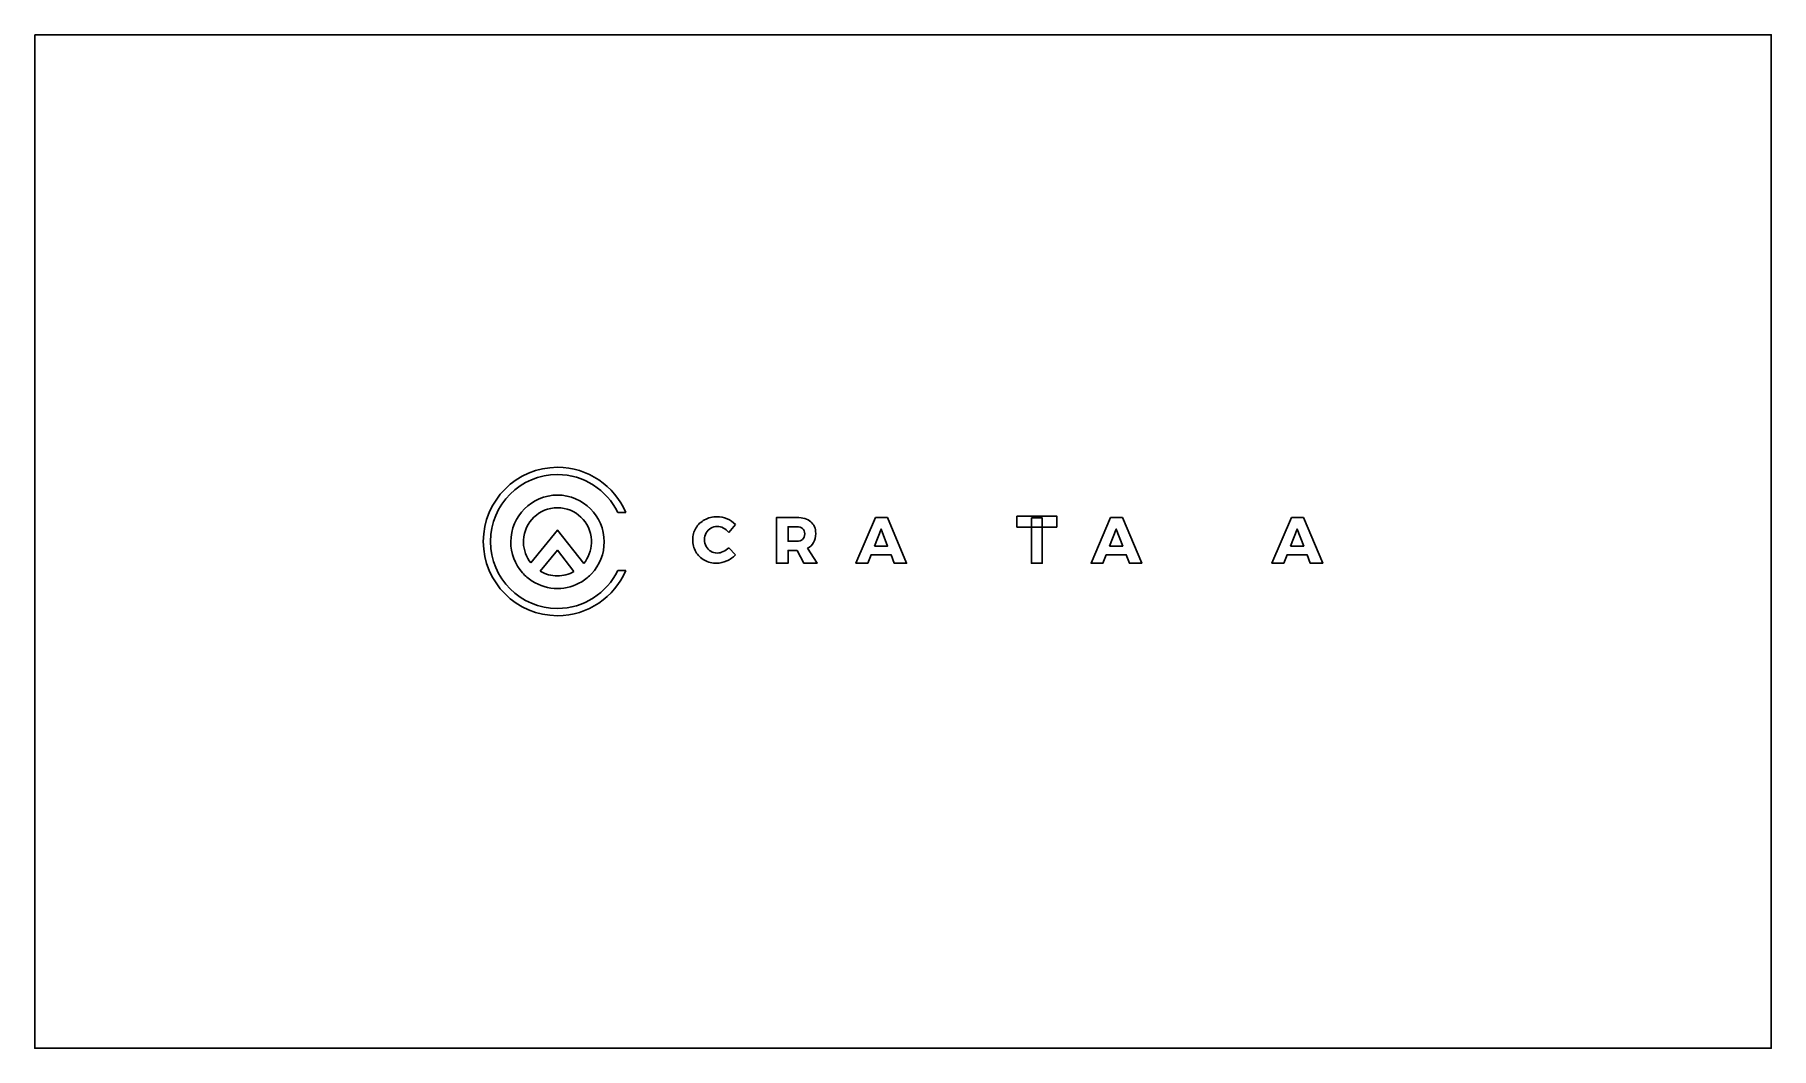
# Model space of a CAD drawing. Extents: x 0 to 720, y 0 to 420.
import ezdxf

# ---------------------------------------------------------------- set-up
doc = ezdxf.new("R2010")
doc.units = 0
doc.layers.get('0').update_dxf_attribs({"linetype": 'CONTINUOUS'})

msp = doc.modelspace()

# ---------------------------------------------------------------- linework, layer by layer
at = {"color": 7}
for points in [[(0, 420), (720, 420), (720, 0), (0, 0)], [(353.5425, 219.9075), (348.6, 219.9075), (340.455, 201), (345.3975, 201), (346.77, 204.48), (355.035, 204.48), (356.3775, 201), (361.5075, 201), (353.5425, 219.9075)], [(407.25, 220.5), (423.75, 220.5), (423.75, 216), (407.25, 216)], [(413.25, 219.75), (417.75, 219.75), (417.75, 201), (413.25, 201)], [(451.0425, 219.9075), (446.1, 219.9075), (437.95425, 201), (442.8975, 201), (444.27, 204.48), (452.535, 204.48), (453.8775, 201), (459.0075, 201), (451.0425, 219.9075)], [(526.0425, 219.9075), (521.1, 219.9075), (512.95425, 201), (517.8975, 201), (519.27, 204.48), (527.535, 204.48), (528.8775, 201), (534.0075, 201), (526.0425, 219.9075)], [(348.165, 208.1325), (350.925, 215.1225), (353.625, 208.1325), (348.165, 208.1325)], [(445.665, 208.1325), (448.42575, 215.1225), (451.12575, 208.1325), (445.665, 208.1325)], [(520.665, 208.1325), (523.42575, 215.1225), (526.12575, 208.1325), (520.665, 208.1325)]]:
    msp.add_lwpolyline(points, close=True, dxfattribs=at)
for points in [[(241.728, 222.0645), (245.02275, 222.0645)], [(290.51775, 217.083), (287.736, 213.7875)], [(315.96, 219.90825), (307.5075, 219.90825), (307.5075, 201), (312.3225, 201), (312.3225, 206.31), (316.1025, 206.31), (318.915, 201), (324.36, 201), (320.385, 207.2325), (320.385, 207.2325)], [(315.96, 210.0975), (312.3225, 210.0975), (312.3225, 216.12), (315.96, 216.12)], [(227.6175, 200.8575), (216.795, 214.74825), (205.6425, 201.14325)], [(209.595, 197.6925), (216.69, 206.34), (223.5675, 197.505)], [(287.736, 207.42), (290.544, 204.45375)], [(204.075, 195.2175), (204.0825, 195.21)], [(245.02275, 197.9355), (241.728, 197.9355)]]:
    msp.add_lwpolyline(points, dxfattribs=at)
for points in [[(216.74175, 240.75), (199.7865, 240.75), (185.99175, 226.95525), (185.99175, 210)], [(188.99175, 210), (188.99175, 225.3015), (201.44025, 237.75), (216.74175, 237.75)], [(245.02275, 222.0645), (240.324, 233.04), (229.4175, 240.75), (216.74175, 240.75)], [(216.74175, 237.75), (227.72175, 237.75), (237.23175, 231.339), (241.728, 222.0645)], [(216.7425, 229.245), (206.055, 229.245), (197.37, 220.5525), (197.37, 209.8725)], [(202.635, 210.60075), (203.0175, 218.04825), (209.19, 223.99575), (216.7425, 223.99575)], [(236.115, 209.87325), (236.115, 220.5525), (227.4225, 229.245), (216.7425, 229.245)], [(216.7425, 223.99575), (224.2875, 223.99575), (230.4675, 218.04825), (230.85, 210.60075)], [(274.1235, 215.58675), (275.007, 217.03275), (276.2175, 218.17575), (277.75575, 219.015)], [(277.75575, 219.015), (279.294, 219.85425), (281.00775, 220.2735), (282.89775, 220.2735)], [(282.9765, 216.25275), (281.9835, 216.25275), (281.08725, 216.0135), (280.287, 215.53425)], [(282.89775, 220.2735), (284.304, 220.2735), (285.6855, 219.98625), (287.04375, 219.41025)], [(285.534, 215.58675), (284.682, 216.03075), (283.82925, 216.25275), (282.9765, 216.25275)], [(287.04375, 219.41025), (288.402, 218.83425), (289.55925, 218.05875), (290.51775, 217.083)], [(321.765, 218.19075), (320.4, 219.33075), (318.465, 219.90825), (315.96, 219.90825)], [(315.96, 216.12), (317.0025, 216.12), (317.8125, 215.8725), (318.39, 215.37)], [(323.8125, 213.31575), (323.8125, 215.42325), (323.13, 217.05075), (321.765, 218.19075)], [(185.99175, 210), (185.99175, 193.04475), (199.7865, 179.25), (216.74175, 179.25)], [(216.74175, 182.25), (201.44025, 182.25), (188.99175, 194.6985), (188.99175, 210)], [(197.37, 209.8725), (197.37, 205.1025), (199.125, 200.5425), (202.26, 197.0175)], [(202.62, 209.87325), (202.62, 210.11325), (202.6275, 210.36075), (202.635, 210.60075)], [(202.635, 209.40825), (202.62, 209.56575), (202.62, 209.71575), (202.62, 209.87325)], [(205.6425, 201.14325), (203.7975, 203.49825), (202.725, 206.39325), (202.635, 209.40825)], [(230.85, 209.3775), (230.745, 206.2275), (229.5975, 203.2425), (227.6175, 200.8575)], [(230.85, 210.60075), (230.8575, 210.36075), (230.865, 210.11325), (230.865, 209.87325)], [(230.865, 209.87325), (230.865, 209.7075), (230.865, 209.5425), (230.85, 209.3775)], [(230.895, 196.65075), (234.2325, 200.22075), (236.115, 204.90825), (236.115, 209.87325)], [(272.799, 210.7155), (272.799, 212.51775), (273.24075, 214.1415), (274.1235, 215.58675)], [(274.09725, 205.75875), (273.23175, 207.24375), (272.799, 208.89675), (272.799, 210.7155)], [(278.40225, 213.56325), (277.94475, 212.7285), (277.716, 211.797), (277.716, 210.76875)], [(277.716, 210.76875), (277.716, 209.7225), (277.94475, 208.77825), (278.40225, 207.9345)], [(280.287, 215.53425), (279.4875, 215.055), (278.859, 214.398), (278.40225, 213.56325)], [(287.736, 213.7875), (287.121, 214.5435), (286.38675, 215.1435), (285.534, 215.58675)], [(318.39, 210.8775), (317.8125, 210.36), (317.0025, 210.0975), (315.96, 210.0975)], [(318.39, 215.37), (318.9675, 214.8675), (319.2525, 214.1325), (319.2525, 213.1575)], [(319.2525, 213.1575), (319.2525, 212.16), (318.9675, 211.4025), (318.39, 210.8775)], [(320.385, 207.2325), (321.5025, 207.795), (322.3575, 208.59075), (322.9425, 209.61825)], [(322.9425, 209.61825), (323.52, 210.63825), (323.8125, 211.87575), (323.8125, 213.31575)], [(277.6635, 202.26525), (276.15225, 203.109), (274.9635, 204.27375), (274.09725, 205.75875)], [(282.7395, 200.99925), (280.8675, 200.99925), (279.1755, 201.4215), (277.6635, 202.26525)], [(278.40225, 207.9345), (278.859, 207.09075), (279.48975, 206.42475), (280.29375, 205.93725)], [(280.29375, 205.93725), (281.09775, 205.44975), (281.9925, 205.20525), (282.9765, 205.20525)], [(286.91175, 201.942), (285.519, 201.3135), (284.12775, 200.99925), (282.7395, 200.99925)], [(282.9765, 205.20525), (283.76775, 205.20525), (284.59125, 205.40325), (285.4485, 205.7985)], [(285.4485, 205.7985), (286.30575, 206.19375), (287.06775, 206.7345), (287.736, 207.42)], [(290.544, 204.45375), (289.51575, 203.4075), (288.30525, 202.5705), (286.91175, 201.942)], [(202.26, 197.0175), (202.8225, 196.38675), (203.4225, 195.78), (204.075, 195.2175)], [(204.0825, 195.21), (204.765, 194.6175), (205.5, 194.0925), (206.25, 193.6125)], [(216.7425, 195.75), (214.215, 195.75), (211.755, 196.425), (209.595, 197.6925)], [(216.74175, 179.25), (229.41675, 179.25), (240.32325, 186.96), (245.02275, 197.9355)], [(241.728, 197.9355), (237.2325, 188.66025), (227.72175, 182.25), (216.74175, 182.25)], [(223.5675, 197.505), (221.49, 196.365), (219.135, 195.75), (216.7425, 195.75)], [(226.815, 193.3425), (227.58, 193.8075), (228.3225, 194.3175), (229.02, 194.8875)], [(229.02, 194.8875), (229.6875, 195.435), (230.31, 196.02825), (230.895, 196.65075)], [(206.25, 193.6125), (209.3625, 191.60175), (213, 190.5), (216.7425, 190.5)], [(216.7425, 190.5), (220.305, 190.5), (223.7925, 191.505), (226.815, 193.3425)]]:
    msp.add_open_spline(points, degree=3, dxfattribs=at)

doc.saveas('drawing.dxf')
